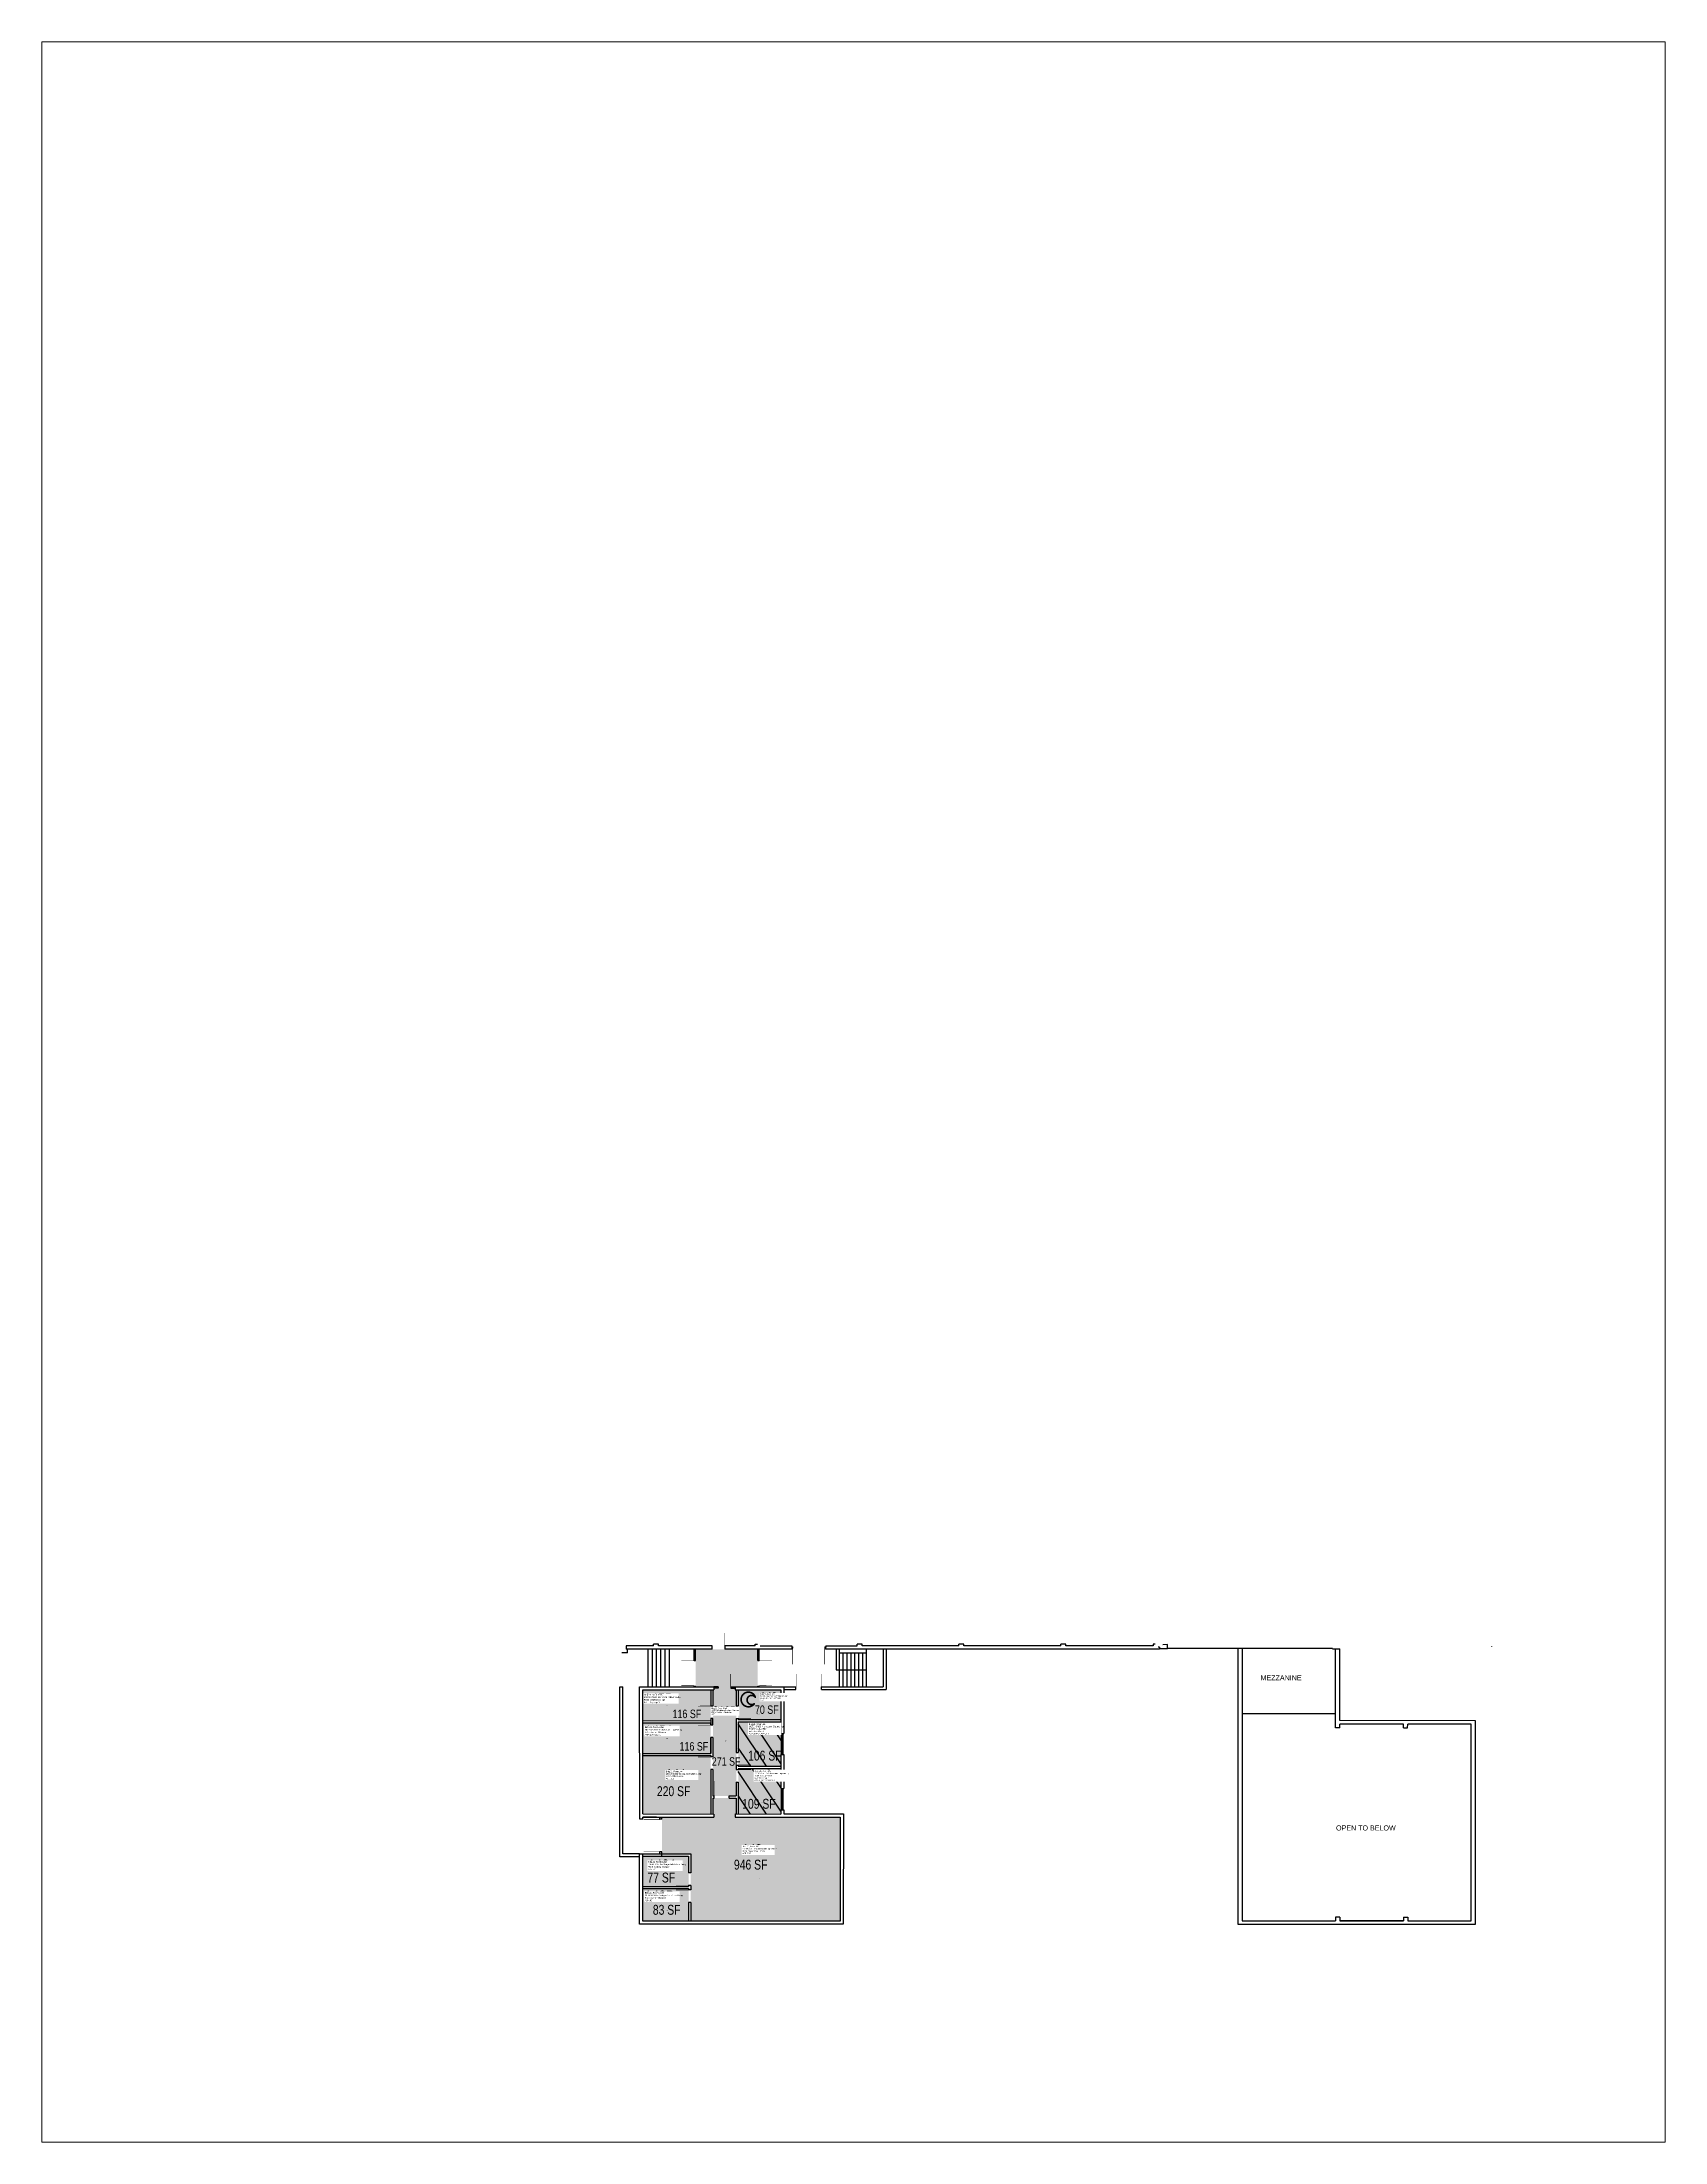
# Paper-space layout 'Layout1' of a CAD drawing. Header units: inches. Extents: x 0 to 8.5, y 0 to 11.
# The model-space entities are those that its viewports show. They can reach past a viewport. Long polylines and large blocks are cut down to what shows.
import ezdxf
from ezdxf.enums import TextEntityAlignment as Align

# ---------------------------------------------------------------- set-up
doc = ezdxf.new("R2010")
doc.units = ezdxf.units.IN
doc.header["$LTSCALE"] = 10
doc.header["$MEASUREMENT"] = 0
doc.linetypes.add('DASHED2', pattern=[0.375, 0.25, -0.125])
doc.layers.get('0').update_dxf_attribs({"linetype": 'CONTINUOUS'})
doc.layers.get('Defpoints').update_dxf_attribs({"linetype": 'CONTINUOUS'})
for name, color, linetype in [('A-DOOR', 2, 'CONTINUOUS'), ('A-FLOR', 3, 'CONTINUOUS'), ('A-GLAZ', 1, 'CONTINUOUS'), ('A-IDEN-ICON', 4, 'CONTINUOUS'), ('A-IDEN-RNUM', 7, 'CONTINUOUS'), ('A-IDEN-SNUM', 4, 'CONTINUOUS'), ('A-IDEN-TEXT', 4, 'CONTINUOUS'), ('A-IDEN-VNUM', 4, 'CONTINUOUS'), ('A-WALL', 5, 'CONTINUOUS'), ('AREA-TEXT', 3, 'CONTINUOUS'), ('Rooms-Capacity', 4, 'CONTINUOUS'), ('Rooms-Category-Color', 7, 'CONTINUOUS'), ('Rooms-College-Color', 7, 'CONTINUOUS'), ('Rooms-Department-Color', 7, 'CONTINUOUS'), ('Rooms-Division-Color', 7, 'CONTINUOUS'), ('Rooms-Information', 7, 'CONTINUOUS')]:
    doc.layers.add(name, color=color, linetype=linetype)
doc.styles.add('Annotative', font='arial.ttf')
doc.styles.add('CP_AREA', font='arial.ttf', dxfattribs={"height": 15})
doc.styles.add('CP_ROOMSNUMBER', font='arial.ttf', dxfattribs={"height": 1})
doc.styles.add('CP_ROOMVNUMBER', font='arial.ttf', dxfattribs={"width": 0.85, "height": 0.075})
pattern_1 = [(45, (0, 0), (-26.516504294, 26.516504294), [])]

# ---------------------------------------------------------------- blocks, each defined once
blk = doc.blocks.new('CPBATH')
at = {"color": 0, "linetype": 'ByBlock', "const_width": 0.0127}
for points in [[(0.057, 0.017, 0.861492), (-0.055, 0, 1)], [(-0.055, 0, 0.726902), (0.049, -0.034, 1)], [(0.057, 0.017, 0.729002), (-0.008, -0.004, 1)], [(-0.008, -0.004, 0.609468), (0.049, -0.034, 1)]]:
    blk.add_lwpolyline(points, format="xyb", dxfattribs=at)
at = {"color": 0, "linetype": 'ByBlock', "const_width": 0.00637}
for points in [[(0.054, 0.015, 1), (0.06, 0.018, 1)], [(0.046, -0.035, 1), (0.051, -0.032, 1)]]:
    blk.add_lwpolyline(points, format="xyb", close=True, dxfattribs=at)

msp = doc.modelspace()

# ---------------------------------------------------------------- hatches: boundary and pattern name
at = {"layer": 'Rooms-Capacity'}
h = msp.add_hatch(dxfattribs=at)
h.set_pattern_fill('ANSI31', color=256, scale=300, style=0)
h.set_pattern_definition(pattern_1)
h.paths.add_polyline_path([(69202930.8, 27671944.5), (69202878.8, 27671934.1), (69202874.9, 27671933.3), (69202875.4, 27671930.8), (69202816.6, 27671919.1), (69202816.1, 27671921.5), (69202804.3, 27671919.2), (69202780.8, 27672036.9), (69202869.1, 27672054.5), (69202904.4, 27672061.5), (69202907.3, 27672062.1)])
h = msp.add_hatch(dxfattribs=at)
h.set_pattern_fill('ANSI31', color=256, scale=300, style=0)
h.set_pattern_definition(pattern_1)
h.paths.add_polyline_path([(69202936.7, 27671945.6), (69202913.2, 27672063.3), (69202916.1, 27672063.9), (69202951.4, 27672070.9), (69203036.8, 27672088), (69203060.3, 27671970.3), (69203027.9, 27671963.8), (69203028.4, 27671961.4), (69202969.5, 27671949.6), (69202969.1, 27671952.1)])
at = {"layer": 'Rooms-Category-Color', "true_color": 0xe3c5e1}
for points in [[(69202895.7, 27672335.1), (69202981, 27672352.2), (69203018.6, 27672163.9), (69202933.2, 27672146.8)], [(69202986.9, 27672353.3), (69203072.2, 27672370.4), (69203109.8, 27672182.1), (69203024.4, 27672165)], [(69202430.8, 27672242.3), (69202456.2, 27672115.4), (69202546.4, 27672133.4), (69202521, 27672260.4)], [(69202526.9, 27672261.5), (69202552.3, 27672134.6), (69202636.6, 27672151.4), (69202611.3, 27672278.4)]]:
    msp.add_hatch(color=254, dxfattribs=at).paths.add_polyline_path(points)
at = {"layer": 'Rooms-Category-Color', "true_color": 0xfa9ba3}
for points in [[(69202765.5, 27672113.4), (69202889.1, 27672138), (69202924.4, 27672145.1), (69202927.4, 27672145.7), (69202889.8, 27672334), (69202728, 27672301.7), (69202728.2, 27672300.7)], [(69202930.8, 27671944.5), (69202878.8, 27671934.1), (69202874.9, 27671933.3), (69202875.4, 27671930.8), (69202816.6, 27671919.1), (69202816.1, 27671921.5), (69202804.3, 27671919.2), (69202780.8, 27672036.9), (69202869.1, 27672054.5), (69202904.4, 27672061.5), (69202907.3, 27672062.1)], [(69202936.7, 27671945.6), (69202913.2, 27672063.3), (69202916.1, 27672063.9), (69202951.4, 27672070.9), (69203036.8, 27672088), (69203060.3, 27671970.3), (69203027.9, 27671963.8), (69203028.4, 27671961.4), (69202969.5, 27671949.6), (69202969.1, 27671952.1)]]:
    msp.add_hatch(color=241, dxfattribs=at).paths.add_polyline_path(points)
at = {"layer": 'Rooms-Category-Color', "true_color": 0xffff64}
msp.add_hatch(color=51, dxfattribs=at).paths.add_polyline_path([(69202823.8, 27672051.6), (69202779.6, 27672042.8), (69202779.1, 27672045.7), (69202770.2, 27672043.9), (69202828.4, 27671752.7), (69202723.4, 27671731.7), (69202717.6, 27671730.6), (69202709.7, 27671729), (69202629.3, 27671713), (69202621.4, 27671711.4), (69202540.1, 27671695.1), (69202514, 27671825.6), (69202512.5, 27671833.4), (69202457.3, 27672109.5), (69202643.7, 27672146.7), (69202627.7, 27672226.6), (69202633.6, 27672227.8), (69202729.7, 27672246.9), (69202758.5, 27672102.8), (69202767.3, 27672104.5), (69202766.7, 27672107.5), (69202810.9, 27672116.3), (69202811.6, 27672112.4), (69202819.9, 27672071.2)])
at = {"layer": 'Rooms-Category-Color', "true_color": 0xadadad}
for points in [[(69203217.2, 27672067.9), (69203246.6, 27672073.8), (69203217.2, 27672067.9), (69203144.6, 27672053.4), (69203132.1, 27672116.2), (69203123.3, 27672114.4), (69203123.9, 27672111.5), (69203079.7, 27672102.7), (69203044.4, 27672095.6), (69202950.3, 27672076.8), (69202915, 27672069.8), (69202903.2, 27672067.4), (69202867.9, 27672060.4), (69202829.7, 27672052.7), (69202825.7, 27672072.4), (69202817.5, 27672113.5), (69202816.7, 27672117.5), (69202890.3, 27672132.2), (69202925.6, 27672139.2), (69203031.5, 27672160.3), (69203066.8, 27672167.4), (69203110.9, 27672176.2), (69203111.5, 27672173.3), (69203120.3, 27672175), (69203110.2, 27672226), (69203214.1, 27672246.8), (69203248.6, 27672074.2), (69203246.6, 27672073.8)], [(69203066.1, 27671971.5), (69203148.5, 27671987.9), (69203125, 27672105.6), (69203080.9, 27672096.8), (69203045.6, 27672089.7), (69203042.6, 27672089.1)]]:
    msp.add_hatch(color=253, dxfattribs=at).paths.add_polyline_path(points)
at = {"layer": 'Rooms-College-Color', "true_color": 0xe3f498}
for points in [[(69202895.7, 27672335.1), (69202981, 27672352.2), (69203018.6, 27672163.9), (69202933.2, 27672146.8)], [(69202986.9, 27672353.3), (69203072.2, 27672370.4), (69203109.8, 27672182.1), (69203024.4, 27672165)], [(69202765.5, 27672113.4), (69202889.1, 27672138), (69202924.4, 27672145.1), (69202927.4, 27672145.7), (69202889.8, 27672334), (69202728, 27672301.7), (69202728.2, 27672300.7)], [(69202430.8, 27672242.3), (69202456.2, 27672115.4), (69202546.4, 27672133.4), (69202521, 27672260.4)], [(69202823.8, 27672051.6), (69202779.6, 27672042.8), (69202779.1, 27672045.7), (69202770.2, 27672043.9), (69202828.4, 27671752.7), (69202723.4, 27671731.7), (69202717.6, 27671730.6), (69202709.7, 27671729), (69202629.3, 27671713), (69202621.4, 27671711.4), (69202540.1, 27671695.1), (69202514, 27671825.6), (69202512.5, 27671833.4), (69202457.3, 27672109.5), (69202643.7, 27672146.7), (69202627.7, 27672226.6), (69202633.6, 27672227.8), (69202729.7, 27672246.9), (69202758.5, 27672102.8), (69202767.3, 27672104.5), (69202766.7, 27672107.5), (69202810.9, 27672116.3), (69202811.6, 27672112.4), (69202819.9, 27672071.2)], [(69202526.9, 27672261.5), (69202552.3, 27672134.6), (69202636.6, 27672151.4), (69202611.3, 27672278.4)], [(69202930.8, 27671944.5), (69202878.8, 27671934.1), (69202874.9, 27671933.3), (69202875.4, 27671930.8), (69202816.6, 27671919.1), (69202816.1, 27671921.5), (69202804.3, 27671919.2), (69202780.8, 27672036.9), (69202869.1, 27672054.5), (69202904.4, 27672061.5), (69202907.3, 27672062.1)], [(69202936.7, 27671945.6), (69202913.2, 27672063.3), (69202916.1, 27672063.9), (69202951.4, 27672070.9), (69203036.8, 27672088), (69203060.3, 27671970.3), (69203027.9, 27671963.8), (69203028.4, 27671961.4), (69202969.5, 27671949.6), (69202969.1, 27671952.1)]]:
    msp.add_hatch(color=61, dxfattribs=at).paths.add_polyline_path(points)
at = {"layer": 'Rooms-College-Color', "true_color": 0xadadad}
for points in [[(69203217.2, 27672067.9), (69203246.6, 27672073.8), (69203217.2, 27672067.9), (69203144.6, 27672053.4), (69203132.1, 27672116.2), (69203123.3, 27672114.4), (69203123.9, 27672111.5), (69203079.7, 27672102.7), (69203044.4, 27672095.6), (69202950.3, 27672076.8), (69202915, 27672069.8), (69202903.2, 27672067.4), (69202867.9, 27672060.4), (69202829.7, 27672052.7), (69202825.7, 27672072.4), (69202817.5, 27672113.5), (69202816.7, 27672117.5), (69202890.3, 27672132.2), (69202925.6, 27672139.2), (69203031.5, 27672160.3), (69203066.8, 27672167.4), (69203110.9, 27672176.2), (69203111.5, 27672173.3), (69203120.3, 27672175), (69203110.2, 27672226), (69203214.1, 27672246.8), (69203248.6, 27672074.2), (69203246.6, 27672073.8)], [(69203066.1, 27671971.5), (69203148.5, 27671987.9), (69203125, 27672105.6), (69203080.9, 27672096.8), (69203045.6, 27672089.7), (69203042.6, 27672089.1)]]:
    msp.add_hatch(color=253, dxfattribs=at).paths.add_polyline_path(points)
at = {"layer": 'Rooms-Department-Color', "true_color": 0xe3f498}
for points in [[(69202895.7, 27672335.1), (69202981, 27672352.2), (69203018.6, 27672163.9), (69202933.2, 27672146.8)], [(69202986.9, 27672353.3), (69203072.2, 27672370.4), (69203109.8, 27672182.1), (69203024.4, 27672165)], [(69202765.5, 27672113.4), (69202889.1, 27672138), (69202924.4, 27672145.1), (69202927.4, 27672145.7), (69202889.8, 27672334), (69202728, 27672301.7), (69202728.2, 27672300.7)], [(69202430.8, 27672242.3), (69202456.2, 27672115.4), (69202546.4, 27672133.4), (69202521, 27672260.4)], [(69202823.8, 27672051.6), (69202779.6, 27672042.8), (69202779.1, 27672045.7), (69202770.2, 27672043.9), (69202828.4, 27671752.7), (69202723.4, 27671731.7), (69202717.6, 27671730.6), (69202709.7, 27671729), (69202629.3, 27671713), (69202621.4, 27671711.4), (69202540.1, 27671695.1), (69202514, 27671825.6), (69202512.5, 27671833.4), (69202457.3, 27672109.5), (69202643.7, 27672146.7), (69202627.7, 27672226.6), (69202633.6, 27672227.8), (69202729.7, 27672246.9), (69202758.5, 27672102.8), (69202767.3, 27672104.5), (69202766.7, 27672107.5), (69202810.9, 27672116.3), (69202811.6, 27672112.4), (69202819.9, 27672071.2)], [(69202526.9, 27672261.5), (69202552.3, 27672134.6), (69202636.6, 27672151.4), (69202611.3, 27672278.4)], [(69202930.8, 27671944.5), (69202878.8, 27671934.1), (69202874.9, 27671933.3), (69202875.4, 27671930.8), (69202816.6, 27671919.1), (69202816.1, 27671921.5), (69202804.3, 27671919.2), (69202780.8, 27672036.9), (69202869.1, 27672054.5), (69202904.4, 27672061.5), (69202907.3, 27672062.1)], [(69202936.7, 27671945.6), (69202913.2, 27672063.3), (69202916.1, 27672063.9), (69202951.4, 27672070.9), (69203036.8, 27672088), (69203060.3, 27671970.3), (69203027.9, 27671963.8), (69203028.4, 27671961.4), (69202969.5, 27671949.6), (69202969.1, 27671952.1)]]:
    msp.add_hatch(color=61, dxfattribs=at).paths.add_polyline_path(points)
at = {"layer": 'Rooms-Department-Color', "true_color": 0xacacac}
for points in [[(69203217.2, 27672067.9), (69203246.6, 27672073.8), (69203217.2, 27672067.9), (69203144.6, 27672053.4), (69203132.1, 27672116.2), (69203123.3, 27672114.4), (69203123.9, 27672111.5), (69203079.7, 27672102.7), (69203044.4, 27672095.6), (69202950.3, 27672076.8), (69202915, 27672069.8), (69202903.2, 27672067.4), (69202867.9, 27672060.4), (69202829.7, 27672052.7), (69202825.7, 27672072.4), (69202817.5, 27672113.5), (69202816.7, 27672117.5), (69202890.3, 27672132.2), (69202925.6, 27672139.2), (69203031.5, 27672160.3), (69203066.8, 27672167.4), (69203110.9, 27672176.2), (69203111.5, 27672173.3), (69203120.3, 27672175), (69203110.2, 27672226), (69203214.1, 27672246.8), (69203248.6, 27672074.2), (69203246.6, 27672073.8)], [(69203066.1, 27671971.5), (69203148.5, 27671987.9), (69203125, 27672105.6), (69203080.9, 27672096.8), (69203045.6, 27672089.7), (69203042.6, 27672089.1)]]:
    msp.add_hatch(color=253, dxfattribs=at).paths.add_polyline_path(points)
at = {"layer": 'Rooms-Division-Color', "true_color": 0xe3f498}
for points in [[(69202895.7, 27672335.1), (69202981, 27672352.2), (69203018.6, 27672163.9), (69202933.2, 27672146.8)], [(69202986.9, 27672353.3), (69203072.2, 27672370.4), (69203109.8, 27672182.1), (69203024.4, 27672165)], [(69202765.5, 27672113.4), (69202889.1, 27672138), (69202924.4, 27672145.1), (69202927.4, 27672145.7), (69202889.8, 27672334), (69202728, 27672301.7), (69202728.2, 27672300.7)], [(69202430.8, 27672242.3), (69202456.2, 27672115.4), (69202546.4, 27672133.4), (69202521, 27672260.4)], [(69202823.8, 27672051.6), (69202779.6, 27672042.8), (69202779.1, 27672045.7), (69202770.2, 27672043.9), (69202828.4, 27671752.7), (69202723.4, 27671731.7), (69202717.6, 27671730.6), (69202709.7, 27671729), (69202629.3, 27671713), (69202621.4, 27671711.4), (69202540.1, 27671695.1), (69202514, 27671825.6), (69202512.5, 27671833.4), (69202457.3, 27672109.5), (69202643.7, 27672146.7), (69202627.7, 27672226.6), (69202633.6, 27672227.8), (69202729.7, 27672246.9), (69202758.5, 27672102.8), (69202767.3, 27672104.5), (69202766.7, 27672107.5), (69202810.9, 27672116.3), (69202811.6, 27672112.4), (69202819.9, 27672071.2)], [(69202526.9, 27672261.5), (69202552.3, 27672134.6), (69202636.6, 27672151.4), (69202611.3, 27672278.4)], [(69202930.8, 27671944.5), (69202878.8, 27671934.1), (69202874.9, 27671933.3), (69202875.4, 27671930.8), (69202816.6, 27671919.1), (69202816.1, 27671921.5), (69202804.3, 27671919.2), (69202780.8, 27672036.9), (69202869.1, 27672054.5), (69202904.4, 27672061.5), (69202907.3, 27672062.1)], [(69202936.7, 27671945.6), (69202913.2, 27672063.3), (69202916.1, 27672063.9), (69202951.4, 27672070.9), (69203036.8, 27672088), (69203060.3, 27671970.3), (69203027.9, 27671963.8), (69203028.4, 27671961.4), (69202969.5, 27671949.6), (69202969.1, 27671952.1)]]:
    msp.add_hatch(color=61, dxfattribs=at).paths.add_polyline_path(points)
at = {"layer": 'Rooms-Division-Color', "true_color": 0xadadad}
for points in [[(69203217.2, 27672067.9), (69203246.6, 27672073.8), (69203217.2, 27672067.9), (69203144.6, 27672053.4), (69203132.1, 27672116.2), (69203123.3, 27672114.4), (69203123.9, 27672111.5), (69203079.7, 27672102.7), (69203044.4, 27672095.6), (69202950.3, 27672076.8), (69202915, 27672069.8), (69202903.2, 27672067.4), (69202867.9, 27672060.4), (69202829.7, 27672052.7), (69202825.7, 27672072.4), (69202817.5, 27672113.5), (69202816.7, 27672117.5), (69202890.3, 27672132.2), (69202925.6, 27672139.2), (69203031.5, 27672160.3), (69203066.8, 27672167.4), (69203110.9, 27672176.2), (69203111.5, 27672173.3), (69203120.3, 27672175), (69203110.2, 27672226), (69203214.1, 27672246.8), (69203248.6, 27672074.2), (69203246.6, 27672073.8)], [(69203066.1, 27671971.5), (69203148.5, 27671987.9), (69203125, 27672105.6), (69203080.9, 27672096.8), (69203045.6, 27672089.7), (69203042.6, 27672089.1)]]:
    msp.add_hatch(color=253, dxfattribs=at).paths.add_polyline_path(points)

# ---------------------------------------------------------------- linework, layer by layer
at = {"layer": 'A-DOOR'}
for points in [[(69202721.9, 27672251.5, 1.5, 1.5, 0), (69202712.9, 27672296.6, 0, 0, 0), (69202713.6, 27672296.8, 0, 0, 0.414214), (69202677.5, 27672242.6, 0, 0, 0.414214)], [(69202633.2, 27672233.8, 1.5, 1.5, 0), (69202624.2, 27672278.9, 0, 0, 0), (69202623.4, 27672278.7, 0, 0, -0.414214), (69202677.5, 27672242.6, 0, 0, -0.414214)], [(69203112.1, 27672230.5, 1.5, 1.5, 0), (69203105, 27672265.8, 0, 0, 0), (69203105.8, 27672265.9, 0, 0, -0.414214), (69203146.9, 27672235.9, 0, 0, -0.414214)], [(69203181.2, 27672244.3, 1.5, 1.5, 0), (69203174.2, 27672279.6, 0, 0, 0), (69203173.4, 27672279.4, 0, 0, 0.414214), (69203146.9, 27672235.9, 0, 0, 0.414214)], [(69202542.7, 27672132.7, 1.5, 1.5, 0), (69202535.7, 27672168, 0, 0, 0), (69202534.9, 27672167.8, 0, 0, 0.414214), (69202508.4, 27672124.3, 0, 0, 0.414214)], [(69202555.9, 27672135.3, 1.5, 1.5, 0), (69202548.9, 27672170.6, 0, 0, 0), (69202549.6, 27672170.8, 0, 0, -0.414214), (69202590.8, 27672140.7, 0, 0, -0.414214)], [(69202923.7, 27672144.9, 1.5, 1.5, 0), (69202916.6, 27672180.2, 0, 0, 0), (69202915.9, 27672180.1, 0, 0, 0.414214), (69202889.4, 27672136.6, 0, 0, 0.414214)], [(69203012, 27672162.6, 1.5, 1.5, 0), (69203004.9, 27672197.9, 0, 0, 0), (69203004.2, 27672197.7, 0, 0, 0.414214), (69202977.7, 27672154.2, 0, 0, 0.414214)], [(69203064.9, 27672173.1, 1.5, 1.5, 0), (69203057.8, 27672208.4, 0, 0, 0), (69203057.1, 27672208.3, 0, 0, 0.414214), (69203030.6, 27672164.8, 0, 0, 0.414214)], [(69203129.6, 27672128.7, 1.5, 1.5, 0), (69203164.9, 27672135.7, 0, 0, 0), (69203164.7, 27672136.5, 0, 0, 0.414214), (69203121.2, 27672163, 0, 0, 0.414214)], [(69203240, 27672168.3, 1.5, 1.5, 0), (69203275.3, 27672175.3, 0, 0, 0), (69203275.1, 27672176.1, 0, 0, 0.414214), (69203231.6, 27672202.6, 0, 0, 0.414214)], [(69202817.7, 27672112.8, 1.5, 1.5, 0), (69202858.9, 27672121, 0, 0, 0), (69202858.7, 27672121.8, 0, 0, -0.414214), (69202825.7, 27672072.4, 0, 0, -0.414214)], [(69202903.6, 27672061.4, 1.5, 1.5, 0), (69202910.7, 27672026.1, 0, 0, 0), (69202910, 27672025.9, 0, 0, -0.414214), (69202868.8, 27672056, 0, 0, -0.414214)], [(69202916.9, 27672064, 1.5, 1.5, 0), (69202923.9, 27672028.7, 0, 0, 0), (69202924.7, 27672028.9, 0, 0, 0.414214), (69202951.2, 27672072.4, 0, 0, 0.414214)], [(69203046.3, 27672089.9, 1.5, 1.5, 0), (69203053.4, 27672054.6, 0, 0, 0), (69203054.1, 27672054.7, 0, 0, 0.414214), (69203080.6, 27672098.2, 0, 0, 0.414214)], [(69203148.1, 27672050, 1.5, 1.5, 0), (69203155.1, 27672014.7, 0, 0, 0), (69203155.9, 27672014.9, 0, 0, 0.414214), (69203182.4, 27672058.4, 0, 0, 0.414214)], [(69203217.2, 27672063.8, 1.5, 1.5, 0), (69203224.3, 27672028.5, 0, 0, 0), (69203223.5, 27672028.4, 0, 0, -0.414214), (69203182.4, 27672058.4, 0, 0, -0.414214)], [(69203165.9, 27671946.8, 1.5, 1.5, 0), (69203201.2, 27671953.8, 0, 0, 0), (69203201.4, 27671953.1, 0, 0, -0.414214), (69203171.3, 27671911.9, 0, 0, -0.414214)], [(69203270.8, 27671977.9, 1.5, 1.5, 0), (69203225.7, 27671968.9, 0, 0, 0), (69203225.6, 27671969.6, 0, 0, 0.414214), (69203279.7, 27671933.5, 0, 0, 0.414214)], [(69203288.6, 27671889.2, 1.5, 1.5, 0), (69203243.4, 27671880.2, 0, 0, 0), (69203243.6, 27671879.4, 0, 0, -0.414214), (69203279.7, 27671933.5, 0, 0, -0.414214)], [(69203179.7, 27671877.6, 1.5, 1.5, 0), (69203215, 27671884.7, 0, 0, 0), (69203214.9, 27671885.4, 0, 0, 0.414214), (69203171.3, 27671911.9, 0, 0, 0.414214)]]:
    msp.add_lwpolyline(points, format="xyseb", dxfattribs=at)
at = {"layer": 'A-FLOR'}
for p, q in [((69202596.6, 27672341.7), (69203068.3, 27672435.9)), ((69202606, 27672335.4), (69203069.8, 27672428)), ((69203068.3, 27672435.9), (69203069.8, 27672428)), ((69202607.5, 27672286.8), (69202596.6, 27672341.7)), ((69203083.9, 27672357.4), (69203187.9, 27672378.2)), ((69203086.3, 27672345.6), (69203190.2, 27672366.4)), ((69203088.6, 27672333.9), (69203192.6, 27672354.6)), ((69203091, 27672322.1), (69203194.9, 27672342.9)), ((69202615.4, 27672288.4), (69202606, 27672335.4)), ((69203093.3, 27672310.3), (69203197.3, 27672331.1)), ((69203095.7, 27672298.6), (69203199.6, 27672319.3)), ((69203151.3, 27671979.3), (69203157.9, 27671945.9)), ((69203159.1, 27671980.8), (69203165.8, 27671947.5)), ((69203172, 27671875.3), (69203207.8, 27671695.9)), ((69203179.9, 27671876.9), (69203214.1, 27671705.3)), ((69203293.6, 27671848.6), (69203189.6, 27671827.9)), ((69203285.9, 27671835.9), (69203191.8, 27671817.1)), ((69203288.1, 27671825.1), (69203193.9, 27671806.3)), ((69203290.2, 27671814.3), (69203196.1, 27671795.5)), ((69203292, 27671856.5), (69203235.1, 27671845.1)), ((69203235.1, 27671845.1), (69203251.8, 27671761.7)), ((69203283.8, 27671846.7), (69203298.9, 27671771.1)), ((69203292.4, 27671803.5), (69203198.3, 27671784.7)), ((69203294.5, 27671792.7), (69203200.4, 27671773.9)), ((69203296.7, 27671781.9), (69203202.6, 27671763.1)), ((69203308.7, 27671773.1), (69203204.7, 27671752.4)), ((69203319.6, 27671718.2), (69203207.8, 27671695.9)), ((69203318.1, 27671726), (69203214.1, 27671705.3))]:
    msp.add_line(p, q, dxfattribs=at)
at = {"layer": 'A-FLOR', "linetype": 'DASHED2'}
msp.add_line((69203389, 27670436), (69203337.3, 27670694.8), dxfattribs=at)
at = {"layer": 'A-GLAZ'}
for p, q in [((69203183.9, 27672244.8), (69203211.4, 27672250.3)), ((69203184.3, 27672242.8), (69203211.8, 27672248.3)), ((69203184.7, 27672240.9), (69203212.2, 27672246.4)), ((69203118.4, 27672164.4), (69203116.8, 27672172.3)), ((69203120.3, 27672164.8), (69203118.8, 27672172.7)), ((69203122.3, 27672165.2), (69203120.7, 27672173.1)), ((69203126.2, 27672125.2), (69203127.8, 27672117.4)), ((69203128.2, 27672125.6), (69203129.7, 27672117.7)), ((69203130.1, 27672126), (69203131.7, 27672118.1)), ((69203219.1, 27672068.3), (69203246.6, 27672073.8)), ((69203219.5, 27672066.3), (69203247, 27672071.8)), ((69203219.9, 27672064.4), (69203247.4, 27672069.8)), ((69202818.5, 27671919.5), (69202873.4, 27671930.5)), ((69202818.9, 27671917.5), (69202873.8, 27671928.5)), ((69202819.3, 27671915.6), (69202874.2, 27671926.5)), ((69202971.5, 27671950), (69203026.4, 27671961)), ((69202971.9, 27671948.1), (69203026.8, 27671959)), ((69202972.3, 27671946.1), (69203027.2, 27671957.1))]:
    msp.add_line(p, q, dxfattribs=at)
at = {"layer": 'A-WALL'}
for p, q in [((69203166.7, 27672433.1), (69203163.6, 27672448.8)), ((69203166.7, 27672433.1), (69203176.5, 27672435)), ((69203185.6, 27672440.9), (69203175.7, 27672439)), ((69203223.3, 27672200.9), (69203175.7, 27672439)), ((69203200.6, 27672365.4), (69203185.6, 27672440.9)), ((69202711.5, 27672307.5), (69203079.2, 27672381)), ((69202728, 27672301.7), (69203072.2, 27672370.4)), ((69202981, 27672352.2), (69203018.6, 27672163.9)), ((69202986.9, 27672353.3), (69203024.4, 27672165)), ((69203072.2, 27672370.4), (69203111.5, 27672173.3)), ((69203079.2, 27672381), (69203120.3, 27672175)), ((69203200.6, 27672365.4), (69203204.5, 27672366.2)), ((69203203.4, 27672351.7), (69203207.3, 27672352.5)), ((69203233.1, 27672202.9), (69203203.4, 27672351.7)), ((69203207.3, 27672352.5), (69203204.5, 27672366.2)), ((69202420.2, 27672249.4), (69202615.4, 27672288.4)), ((69202615.4, 27672288.4), (69202617.1, 27672279.5)), ((69202713.3, 27672298.7), (69202711.5, 27672307.5)), ((69202713.3, 27672298.7), (69202719.1, 27672299.9)), ((69202719.1, 27672299.9), (69202758.5, 27672102.8)), ((69202726.8, 27672261.6), (69202719.1, 27672299.9)), ((69202728, 27672301.7), (69202767.3, 27672104.5)), ((69202889.8, 27672334), (69202927.4, 27672145.7)), ((69202895.7, 27672335.1), (69202933.2, 27672146.8)), ((69202533, 27671684.6), (69202420.2, 27672249.4)), ((69202430.8, 27672242.3), (69202617.1, 27672279.5)), ((69202540.1, 27671695.1), (69202430.8, 27672242.3)), ((69202611.3, 27672278.4), (69202621.8, 27672225.4)), ((69202617.1, 27672279.5), (69202626.5, 27672232.5)), ((69202621.8, 27672225.4), (69202633.6, 27672227.8)), ((69202626.5, 27672232.5), (69202632.4, 27672233.6)), ((69202633.6, 27672227.8), (69202632.4, 27672233.6)), ((69202722.6, 27672251.6), (69202728.5, 27672252.8)), ((69202723.8, 27672245.8), (69202722.6, 27672251.6)), ((69202723.8, 27672245.8), (69202729.7, 27672246.9)), ((69203109.4, 27672229.9), (69203111.3, 27672230.3)), ((69203110.2, 27672226), (69203112.1, 27672226.4)), ((69203111.3, 27672230.3), (69203112.1, 27672226.4)), ((69203182, 27672244.4), (69203183.9, 27672244.8)), ((69203182, 27672244.4), (69203182.7, 27672240.5)), ((69203182.7, 27672240.5), (69203184.7, 27672240.9)), ((69203183.9, 27672244.8), (69203184.7, 27672240.9)), ((69203211.4, 27672250.3), (69203213.3, 27672250.7)), ((69203211.4, 27672250.3), (69203212.2, 27672246.4)), ((69203212.2, 27672246.4), (69203214.1, 27672246.8)), ((69203030.3, 27672166.2), (69203012.7, 27672162.7)), ((69203012.7, 27672162.7), (69203018.6, 27672163.9)), ((69203030.3, 27672166.2), (69203024.4, 27672165)), ((69203031.5, 27672160.3), (69203030.3, 27672166.2)), ((69203109.8, 27672182.1), (69203065.6, 27672173.3)), ((69203109.8, 27672182.1), (69203065.6, 27672173.3)), ((69203065.6, 27672173.3), (69203066.8, 27672167.4)), ((69203110.9, 27672176.2), (69203066.8, 27672167.4)), ((69203120.3, 27672175), (69203111.5, 27672173.3)), ((69203116.8, 27672172.3), (69203116.4, 27672174.2)), ((69203120.7, 27672173.1), (69203116.8, 27672172.3)), ((69203122.3, 27672165.2), (69203118.4, 27672164.4)), ((69203118.8, 27672162.5), (69203118.4, 27672164.4)), ((69203122.7, 27672163.2), (69203118.8, 27672162.5)), ((69203120.7, 27672173.1), (69203120.3, 27672175)), ((69203122.7, 27672163.2), (69203122.3, 27672165.2)), ((69203223.3, 27672200.9), (69203233.1, 27672202.9)), ((69203240.1, 27672167.6), (69203230.3, 27672165.6)), ((69203267.4, 27671980), (69203230.3, 27672165.6)), ((69203257, 27672083), (69203240.1, 27672167.6)), ((69202509.3, 27672119.9), (69202508.1, 27672125.8)), ((69202544.6, 27672126.9), (69202543.4, 27672132.8)), ((69202556.4, 27672129.3), (69202555.2, 27672135.2)), ((69202591.7, 27672136.3), (69202590.5, 27672142.2)), ((69202767.3, 27672104.5), (69202758.5, 27672102.8)), ((69202889.1, 27672138), (69202765.5, 27672113.4)), ((69202810.9, 27672116.3), (69202766.7, 27672107.5)), ((69202810.9, 27672116.3), (69202811.6, 27672112.4)), ((69202811.6, 27672112.4), (69202817.5, 27672113.5)), ((69202890.3, 27672132.2), (69202816.7, 27672117.5)), ((69202816.7, 27672117.5), (69202817.5, 27672113.5)), ((69202890.3, 27672132.2), (69202889.1, 27672138)), ((69202927.4, 27672145.7), (69202924.4, 27672145.1)), ((69202925.6, 27672139.2), (69202924.4, 27672145.1)), ((69202978.6, 27672149.8), (69202925.6, 27672139.2)), ((69202933.2, 27672146.8), (69202977.4, 27672155.7)), ((69202977.4, 27672155.7), (69202933.2, 27672146.8)), ((69202978.6, 27672149.8), (69202977.4, 27672155.7)), ((69203012.7, 27672162.7), (69203013.9, 27672156.8)), ((69203013.9, 27672156.8), (69203031.5, 27672160.3)), ((69203123.9, 27672111.5), (69203079.7, 27672102.7)), ((69203125, 27672105.6), (69203080.9, 27672096.8)), ((69203132.1, 27672116.2), (69203123.3, 27672114.4)), ((69203123.3, 27672114.4), (69203148.5, 27671987.9)), ((69203129.7, 27672127.9), (69203125.8, 27672127.2)), ((69203125.8, 27672127.2), (69203126.2, 27672125.2)), ((69203130.1, 27672126), (69203126.2, 27672125.2)), ((69203131.7, 27672118.1), (69203127.8, 27672117.4)), ((69203127.8, 27672117.4), (69203128.2, 27672115.4)), ((69203129.7, 27672127.9), (69203130.1, 27672126)), ((69203131.7, 27672118.1), (69203132.1, 27672116.2)), ((69203132.1, 27672116.2), (69203159.1, 27671980.8)), ((69202779.1, 27672045.7), (69202770.2, 27672043.9)), ((69202779.1, 27672045.7), (69202804.3, 27671919.2)), ((69202823.8, 27672051.6), (69202779.6, 27672042.8)), ((69202869.1, 27672054.5), (69202780.8, 27672036.9)), ((69202819.9, 27672071.2), (69202825.7, 27672072.4)), ((69202819.9, 27672071.2), (69202823.8, 27672051.6)), ((69202825.7, 27672072.4), (69202829.7, 27672052.7)), ((69202867.9, 27672060.4), (69202829.7, 27672052.7)), ((69202867.9, 27672060.4), (69202869.1, 27672054.5)), ((69202915, 27672069.8), (69202903.2, 27672067.4)), ((69202903.2, 27672067.4), (69202904.4, 27672061.5)), ((69202907.3, 27672062.1), (69202904.4, 27672061.5)), ((69202907.3, 27672062.1), (69202930.8, 27671944.5)), ((69202916.1, 27672063.9), (69202913.2, 27672063.3)), ((69202913.2, 27672063.3), (69202936.7, 27671945.6)), ((69202915, 27672069.8), (69202916.1, 27672063.9)), ((69203044.4, 27672095.6), (69202950.3, 27672076.8)), ((69202950.3, 27672076.8), (69202951.4, 27672070.9)), ((69203036.8, 27672088), (69202951.4, 27672070.9)), ((69203036.8, 27672088), (69203060.3, 27671970.3)), ((69203045.6, 27672089.7), (69203042.6, 27672089.1)), ((69203042.6, 27672089.1), (69203066.1, 27671971.5)), ((69203044.4, 27672095.6), (69203045.6, 27672089.7)), ((69203079.7, 27672102.7), (69203080.9, 27672096.8)), ((69203144.6, 27672053.4), (69203146.6, 27672053.8)), ((69203145.4, 27672049.5), (69203147.4, 27672049.9)), ((69203146.6, 27672053.8), (69203147.4, 27672049.9)), ((69203217.2, 27672067.9), (69203219.1, 27672068.3)), ((69203217.2, 27672067.9), (69203218, 27672064)), ((69203218, 27672064), (69203219.9, 27672064.4)), ((69203219.1, 27672068.3), (69203219.9, 27672064.4)), ((69203246.6, 27672073.8), (69203248.6, 27672074.2)), ((69203246.6, 27672073.8), (69203247.4, 27672069.8)), ((69203247.4, 27672069.8), (69203249.3, 27672070.2)), ((69203257, 27672083), (69203260.9, 27672083.8)), ((69203259.7, 27672069.3), (69203277.2, 27671982)), ((69203260.9, 27672083.8), (69203262.1, 27672077.9)), ((69202770.2, 27672043.9), (69202828.4, 27671752.7)), ((69203148.5, 27671987.9), (69203027.9, 27671963.8)), ((69202873.4, 27671930.5), (69202875.4, 27671930.8)), ((69202873.4, 27671930.5), (69202874.2, 27671926.5)), ((69202874.2, 27671926.5), (69202876.2, 27671926.9)), ((69202969.1, 27671952.1), (69202874.9, 27671933.3)), ((69202874.9, 27671933.3), (69202876.7, 27671924.5)), ((69202970.8, 27671943.3), (69202876.7, 27671924.5)), ((69202969.1, 27671952.1), (69202970.8, 27671943.3)), ((69202969.5, 27671949.6), (69202971.5, 27671950)), ((69202970.3, 27671945.7), (69202972.3, 27671946.1)), ((69202971.5, 27671950), (69202972.3, 27671946.1)), ((69203026.4, 27671961), (69203028.4, 27671961.4)), ((69203026.4, 27671961), (69203027.2, 27671957.1)), ((69203027.2, 27671957.1), (69203029.2, 27671957.5)), ((69203027.9, 27671963.8), (69203029.7, 27671955)), ((69203159.1, 27671980.8), (69203029.7, 27671955)), ((69203157.9, 27671945.9), (69203165.8, 27671947.5)), ((69203277.2, 27671982), (69203267.4, 27671980)), ((69203270.3, 27671980.6), (69203270.7, 27671978.6)), ((69203274.6, 27671979.4), (69203270.7, 27671978.6)), ((69203274.2, 27671981.4), (69203274.6, 27671979.4)), ((69202816.1, 27671921.5), (69202804.3, 27671919.2)), ((69202817.8, 27671912.7), (69202806.1, 27671910.4)), ((69202806.1, 27671910.4), (69202839, 27671745.6)), ((69202816.1, 27671921.5), (69202817.8, 27671912.7)), ((69202816.6, 27671919.1), (69202818.5, 27671919.5)), ((69202817.3, 27671915.2), (69202819.3, 27671915.6)), ((69202818.5, 27671919.5), (69202819.3, 27671915.6)), ((69203172, 27671875.3), (69203179.9, 27671876.9)), ((69203296, 27671887.8), (69203286.1, 27671885.9)), ((69203318.1, 27671726), (69203286.1, 27671885.9)), ((69203292.6, 27671889.2), (69203288.7, 27671888.4)), ((69203288.7, 27671888.4), (69203289.1, 27671886.5)), ((69203292.6, 27671889.2), (69203293, 27671887.2)), ((69203296, 27671887.8), (69203313.4, 27671800.6)), ((69202828.4, 27671752.7), (69202540.1, 27671695.1)), ((69203313.4, 27671800.6), (69203317.3, 27671801.3)), ((69203316.1, 27671786.8), (69203320, 27671787.6)), ((69203369.8, 27671518.1), (69203316.1, 27671786.8)), ((69203320, 27671787.6), (69203317.3, 27671801.3)), ((69202839, 27671745.6), (69202533, 27671684.6)), ((69203410.4, 27671263.2), (69203318.1, 27671726)), ((69203369.8, 27671518.1), (69203373.7, 27671518.9)), ((69203376.4, 27671505.2), (69203373.7, 27671518.9)), ((69203372.5, 27671504.4), (69203376.4, 27671505.2)), ((69203420.6, 27671263.2), (69203372.5, 27671504.4)), ((69203465.5, 27670987.6), (69203410.4, 27671263.2)), ((69203426.1, 27671235.7), (69203420.6, 27671263.2)), ((69203426.1, 27671235.7), (69203430.1, 27671236.5)), ((69203428.9, 27671222), (69203432.8, 27671222.8)), ((69203475.1, 27670990.5), (69203428.9, 27671222)), ((69203432.8, 27671222.8), (69203430.1, 27671236.5)), ((69203470.9, 27670960.1), (69203465.5, 27670987.6)), ((69203477.2, 27670979.7), (69203475.1, 27670990.5)), ((69203481.1, 27670980.5), (69203477.2, 27670979.7)), ((69203482.3, 27670974.6), (69203481.1, 27670980.5)), ((69203476.8, 27670961.3), (69203470.9, 27670960.1)), ((69203476.4, 27670937.8), (69203472.3, 27670958.4)), ((69203476.8, 27670961.3), (69203476, 27670965.2)), ((69203476.4, 27670937.8), (69203488.2, 27670940.1)), ((69203568.6, 27670481), (69203477.4, 27670938)), ((69203488.2, 27670940.1), (69203485.6, 27670952.9)), ((69203516.4, 27670742.8), (69202751.4, 27670590.1)), ((69203518.7, 27670731.1), (69202763.6, 27670580.3)), ((69202751.4, 27670590.1), (69202883, 27669931.1)), ((69202763.6, 27670580.3), (69202815.3, 27670321.4)), ((69203350.7, 27670428.3), (69203569.4, 27670472)), ((69203372.7, 27670420.5), (69203571.7, 27670460.2)), ((69203567.6, 27670480.8), (69203571.7, 27670460.2)), ((69203353.1, 27670416.5), (69203350.7, 27670428.3)), ((69203353.1, 27670416.5), (69203362.9, 27670418.5)), ((69203398.1, 27670242), (69203362.9, 27670418.5)), ((69203447.8, 27670043.9), (69203372.7, 27670420.5)), ((69202825.1, 27670323.4), (69202815.3, 27670321.4)), ((69202827.4, 27670311.6), (69202825.1, 27670323.4)), ((69202827.4, 27670311.6), (69202817.6, 27670309.7)), ((69202852.9, 27670133.2), (69202817.6, 27670309.7)), ((69202817.6, 27670309.7), (69202852.9, 27670133.2)), ((69203388.3, 27670240), (69203398.1, 27670242)), ((69203388.3, 27670240), (69203390.6, 27670228.3)), ((69203390.6, 27670228.3), (69203400.5, 27670230.2)), ((69203435.7, 27670053.7), (69203400.5, 27670230.2)), ((69202862.7, 27670135.1), (69202852.9, 27670133.2)), ((69202865, 27670123.3), (69202855.2, 27670121.4)), ((69202855.2, 27670121.4), (69202890.4, 27669944.9)), ((69202862.7, 27670135.1), (69202865, 27670123.3)), ((69202883, 27669931.1), (69203447.8, 27670043.9)), ((69202890.4, 27669944.9), (69203435.7, 27670053.7)), ((69203661.8, 27670039.7), (69203662.8, 27670039.9)), ((69203661.8, 27670039.7), (69203662.8, 27670039.9))]:
    msp.add_line(p, q, dxfattribs=at)
for points in [[(69202521, 27672260.4), (69202546.4, 27672133.4)], [(69202526.9, 27672261.5), (69202552.3, 27672134.6)], [(69202621.8, 27672225.4), (69202636.6, 27672151.4)], [(69202626.5, 27672232.5), (69202643.7, 27672146.7)], [(69202508.1, 27672125.8), (69202456.2, 27672115.4)], [(69202509.3, 27672119.9), (69202457.3, 27672109.5)], [(69202546.4, 27672133.4), (69202542.7, 27672132.7)], [(69202556.4, 27672129.3), (69202544.6, 27672126.9)], [(69202555.9, 27672135.3), (69202552.3, 27672134.6)], [(69202636.6, 27672151.4), (69202590.5, 27672142.2)], [(69202643.7, 27672146.7), (69202591.7, 27672136.3)]]:
    msp.add_lwpolyline(points, dxfattribs=at)

# ---------------------------------------------------------------- block references
at = {"layer": 'A-IDEN-ICON', "xscale": 360, "yscale": 360, "zscale": 360, "rotation": 281.2883905607556}
msp.add_blockref('CPBATH', (69203104, 27672073.2), dxfattribs=at)

# ---------------------------------------------------------------- texts
at = {"layer": 'A-IDEN-RNUM', "style": 'CP_ROOMSNUMBER', "width": 0.85}
for s, p in [('0145-B0', (69203039.3, 27672295.6)), ('0145-A0', (69202949.1, 27672278.6)), ('0143-B0', (69202472.3, 27672183.4)), ('0143-A0', (69202559.8, 27672200.9)), ('0144-00', (69202796.6, 27672213.4)), ('C105-00', (69202975.2, 27672114.4)), ('0141-00', (69202960.4, 27672005.4)), ('0140-00', (69203068.1, 27672038.1)), ('0143-00', (69202611.7, 27671944)), ('0142-00', (69202824.7, 27671975.3))]:
    msp.add_text(s, height=1, rotation=281.29, dxfattribs=at).set_placement(p)
at = {"layer": 'A-IDEN-SNUM', "style": 'CP_ROOMSNUMBER', "width": 0.85}
for s, p in [('02100145B0', (69203040, 27672298.5)), ('02100145A0', (69202949.8, 27672281.4)), ('02100143B0', (69202473, 27672186.3)), ('02100143A0', (69202560.5, 27672203.7)), ('0210014400', (69202797.3, 27672216.2)), ('0210C10500', (69202975.9, 27672117.3)), ('0210014100', (69202961.1, 27672008.3)), ('0210014000', (69203068.8, 27672041)), ('0210014300', (69202612.4, 27671946.8)), ('0210014200', (69202825.4, 27671978.1))]:
    msp.add_text(s, height=1, rotation=281.29, dxfattribs=at).set_placement(p)
at = {"layer": 'A-IDEN-TEXT', "char_height": 14.4, "width": 290.88, "attachment_point": 1, "rotation": 281.28839, "style": 'Annotative'}
for s, insert in [('MEZZANINE', (69203454.7, 27670665.4)), ('OPEN TO BELOW', (69203080.1, 27670372.9))]:
    msp.add_mtext(s, dxfattribs=dict(at, insert=insert))
at = {"layer": 'A-IDEN-VNUM', "style": 'CP_ROOMVNUMBER', "width": 0.85}
for s, height, rotation, p in [('145B', 30, 281.28839, (69203035.1, 27672359.7)), ('145A', 30, 281.28839, (69202945.4, 27672339.4)), ('143B', 30, 281.28839, (69202487.2, 27672247.9)), ('143A', 30, 281.28839, (69202575.1, 27672256.2)), ('144', 28, 281.28839, (69202837, 27672256.9)), ('C105', 24, 281.29, (69203040.6, 27672165.9)), ('141', 28, 281.28839, (69203007.7, 27672051.8)), ('143', 28, 281.28839, (69202671.7, 27672003.4)), ('142', 28, 281.28839, (69202881, 27672010.4)), ('140', 24, 281.29, (69203107.1, 27672038.5))]:
    msp.add_text(s, height=height, rotation=rotation, dxfattribs=at).set_placement(p)
at = {"layer": 'AREA-TEXT', "style": 'CP_AREA', "width": 0.75}
for s, height, rotation, p in [('77 SF', 28, 281.28839, (69202561.9, 27672215.3)), ('220 SF', 28, 281.28839, (69202808.3, 27672228.9)), ('116 SF', 24, 281.29, (69202943.8, 27672197.6)), ('116 SF', 24, 281.29, (69203030.1, 27672235)), ('83 SF', 28, 281.28839, (69202475.4, 27672182.5)), ('271 SF', 24, 281.29, (69202919.7, 27672099.8)), ('70 SF', 24, 281.29, (69203086, 27672015.7)), ('946 SF', 28, 281.28839, (69202647.2, 27671974.6)), ('109 SF', 28, 281.28839, (69202820.5, 27671985.4)), ('106 SF', 28, 281.28839, (69202957.4, 27671995.7))]:
    msp.add_text(s, height=height, rotation=rotation, dxfattribs=at).set_placement(p, align=Align.MIDDLE_CENTER)

# ---------------------------------------------------------------- next in the draw order: texts
at = {"layer": 'Rooms-Information', "attachment_point": 7, "style": 'CP_ROOMVNUMBER', "bg_fill": 3, "box_fill_scale": 1.5, "bg_fill_color": 256, "bg_fill_true_color": 13158600, "bg_fill_transparency": 0}
for s, insert, char_height, width, rotation in [('Bldg.21, Room 145A^M^J102700-CAED-Architectural Engineering^M^JFICM: General Storage^M^JASF: 115, Cap: 1', (69202945.4, 27672339.4), 4.2857, 96, 281.28839), ('Bldg.21, Room 145B^M^J102700-CAED-Architectural Engineering^M^JFICM: General Storage^M^JASF: 116, Cap: 1', (69203035.1, 27672359.7), 4.2857, 96, 281.28839), ('Bldg.21, Room 143B^M^J105000-CAED-College Arch & Env Design^M^JFICM: General Storage^M^JASF: 83', (69202487.2, 27672247.9), 4.286, 96, 281.28839), ('Bldg.21, Room 143A^M^J105000-CAED-College Arch & Env Design^M^JFICM: General Storage^M^JASF: 77', (69202575.1, 27672256.2), 4.286, 96, 281.28839), ('Bldg.21, Room 144^M^J105000-CAED-College Arch & Env Design^M^JFICM: Office Service^M^JASF: 208', (69202837, 27672256.9), 4, 89.6, 281.28839), ('Bldg.21, Room 141^M^J102700-CAED-Architectural Engineering^M^JFICM: Faculty Office^M^JASF: 110, Cap: 1^M^JACADEMIC CAPACITY', (69203007.7, 27672051.8), 4, 89.6, 281.28839), ('Bldg.21, Room 140^M^J128300-FacMgmt-Custodial Services^M^JFICM: All Gender Restroom^M^JASF: ', (69203107.1, 27672038.5), 3.429, 76.8, 281.29), ('Bldg.21, Room 143^M^J102700-CAED-Architectural Engineering^M^JFICM: Department Lecture^M^JASF: 946', (69202671.7, 27672003.4), 4, 89.6, 281.28839), ('Bldg.21, Room 142^M^J102700-CAED-Architectural Engineering^M^JFICM: Faculty Office^M^JASF: 110, Cap: 1^M^JACADEMIC CAPACITY', (69202881, 27672010.4), 4, 89.6, 281.28839)]:
    msp.add_mtext(s, dxfattribs=dict(at, insert=insert, char_height=char_height, width=width, rotation=rotation))

# ---------------------------------------------------------------- next in the draw order: texts
at = {"layer": 'Rooms-Information', "insert": (69203040.6, 27672165.9), "char_height": 3.429, "width": 76.8, "attachment_point": 7, "rotation": 281.29, "style": 'CP_ROOMVNUMBER', "bg_fill": 3, "box_fill_scale": 1.5, "bg_fill_color": 256, "bg_fill_true_color": 13158600, "bg_fill_transparency": 0}
msp.add_mtext('Bldg.21, Room C105^M^J128300-FacMgmt-Custodial Services^M^JFICM: Corridor / Circulation^M^JASF: ', dxfattribs=at)

psp = doc.layouts.get("Layout1")

# ---------------------------------------------------------------- viewports
at = {"layer": 'Defpoints', "view_target_point": (5767080.725, 2306081.991), "view_twist_angle": 78.71160945748}
psp.add_viewport(center=(4.25, 5.5), size=(8.5, 10.9999), view_center_point=(-12457531.839, 67175857.778), view_height=5939.9405, dxfattribs=at)

doc.saveas('drawing.dxf')
